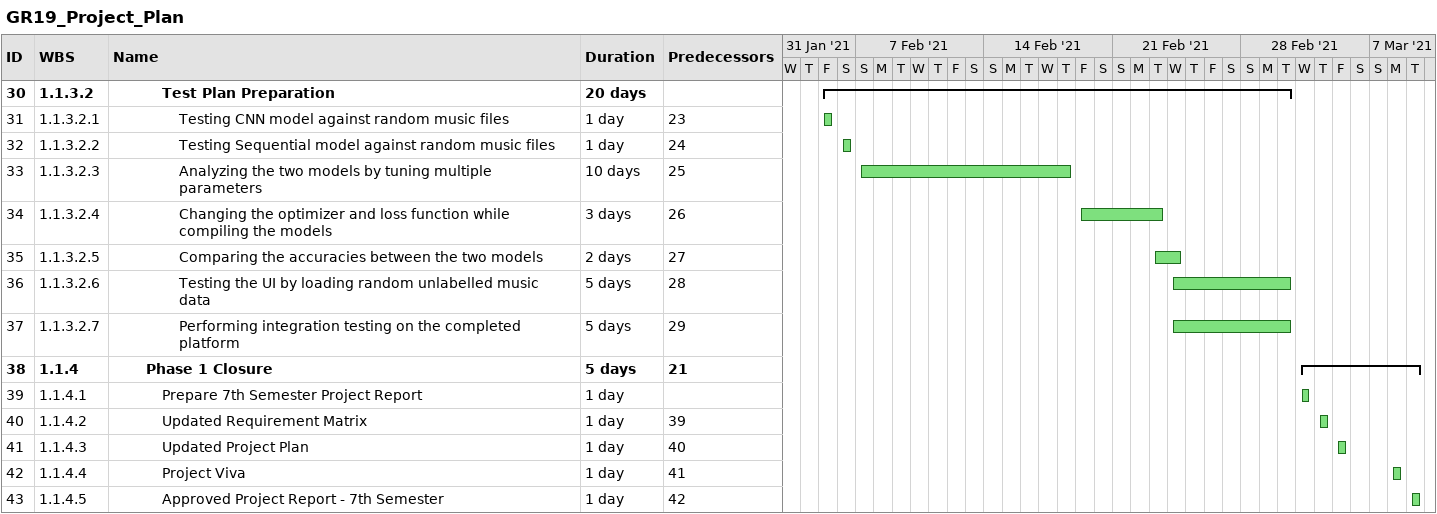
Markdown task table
GR19_Project_Plan

| ID | WBS | Task | Duration | Start | Finish | Predecessors |
|---|---|---|---|---|---|---|
| 30 | 1.1.3.2 | **Test Plan Preparation** | 20d | 2021-02-05 | 2021-03-02 |  |
| 31 | 1.1.3.2.1 | Testing CNN model against random music files | 1d | 2021-02-05 | 2021-02-05 | 23 |
| 32 | 1.1.3.2.2 | Testing Sequential model against random music files | 1d | 2021-02-06 | 2021-02-06 | 24 |
| 33 | 1.1.3.2.3 | Analyzing the two models by tuning multiple parameters | 10d | 2021-02-07 | 2021-02-18 | 25 |
| 34 | 1.1.3.2.4 | Changing the optimizer and loss function while compiling the models | 3d | 2021-02-19 | 2021-02-23 | 26 |
| 35 | 1.1.3.2.5 | Comparing the accuracies between the two models | 2d | 2021-02-23 | 2021-02-24 | 27 |
| 36 | 1.1.3.2.6 | Testing the UI by loading random unlabelled music data | 5d | 2021-02-24 | 2021-03-02 | 28 |
| 37 | 1.1.3.2.7 | Performing integration testing on the completed platform | 5d | 2021-02-24 | 2021-03-02 | 29 |
| 38 | 1.1.4 | **Phase 1 Closure** | 5d | 2021-03-03 | 2021-03-09 | 21 |
| 39 | 1.1.4.1 | Prepare 7th Semester Project Report | 1d | 2021-03-03 | 2021-03-03 |  |
| 40 | 1.1.4.2 | Updated Requirement Matrix | 1d | 2021-03-04 | 2021-03-04 | 39 |
| 41 | 1.1.4.3 | Updated Project Plan | 1d | 2021-03-05 | 2021-03-05 | 40 |
| 42 | 1.1.4.4 | Project Viva | 1d | 2021-03-08 | 2021-03-08 | 41 |
| 43 | 1.1.4.5 | Approved Project Report - 7th Semester | 1d | 2021-03-09 | 2021-03-09 | 42 |
